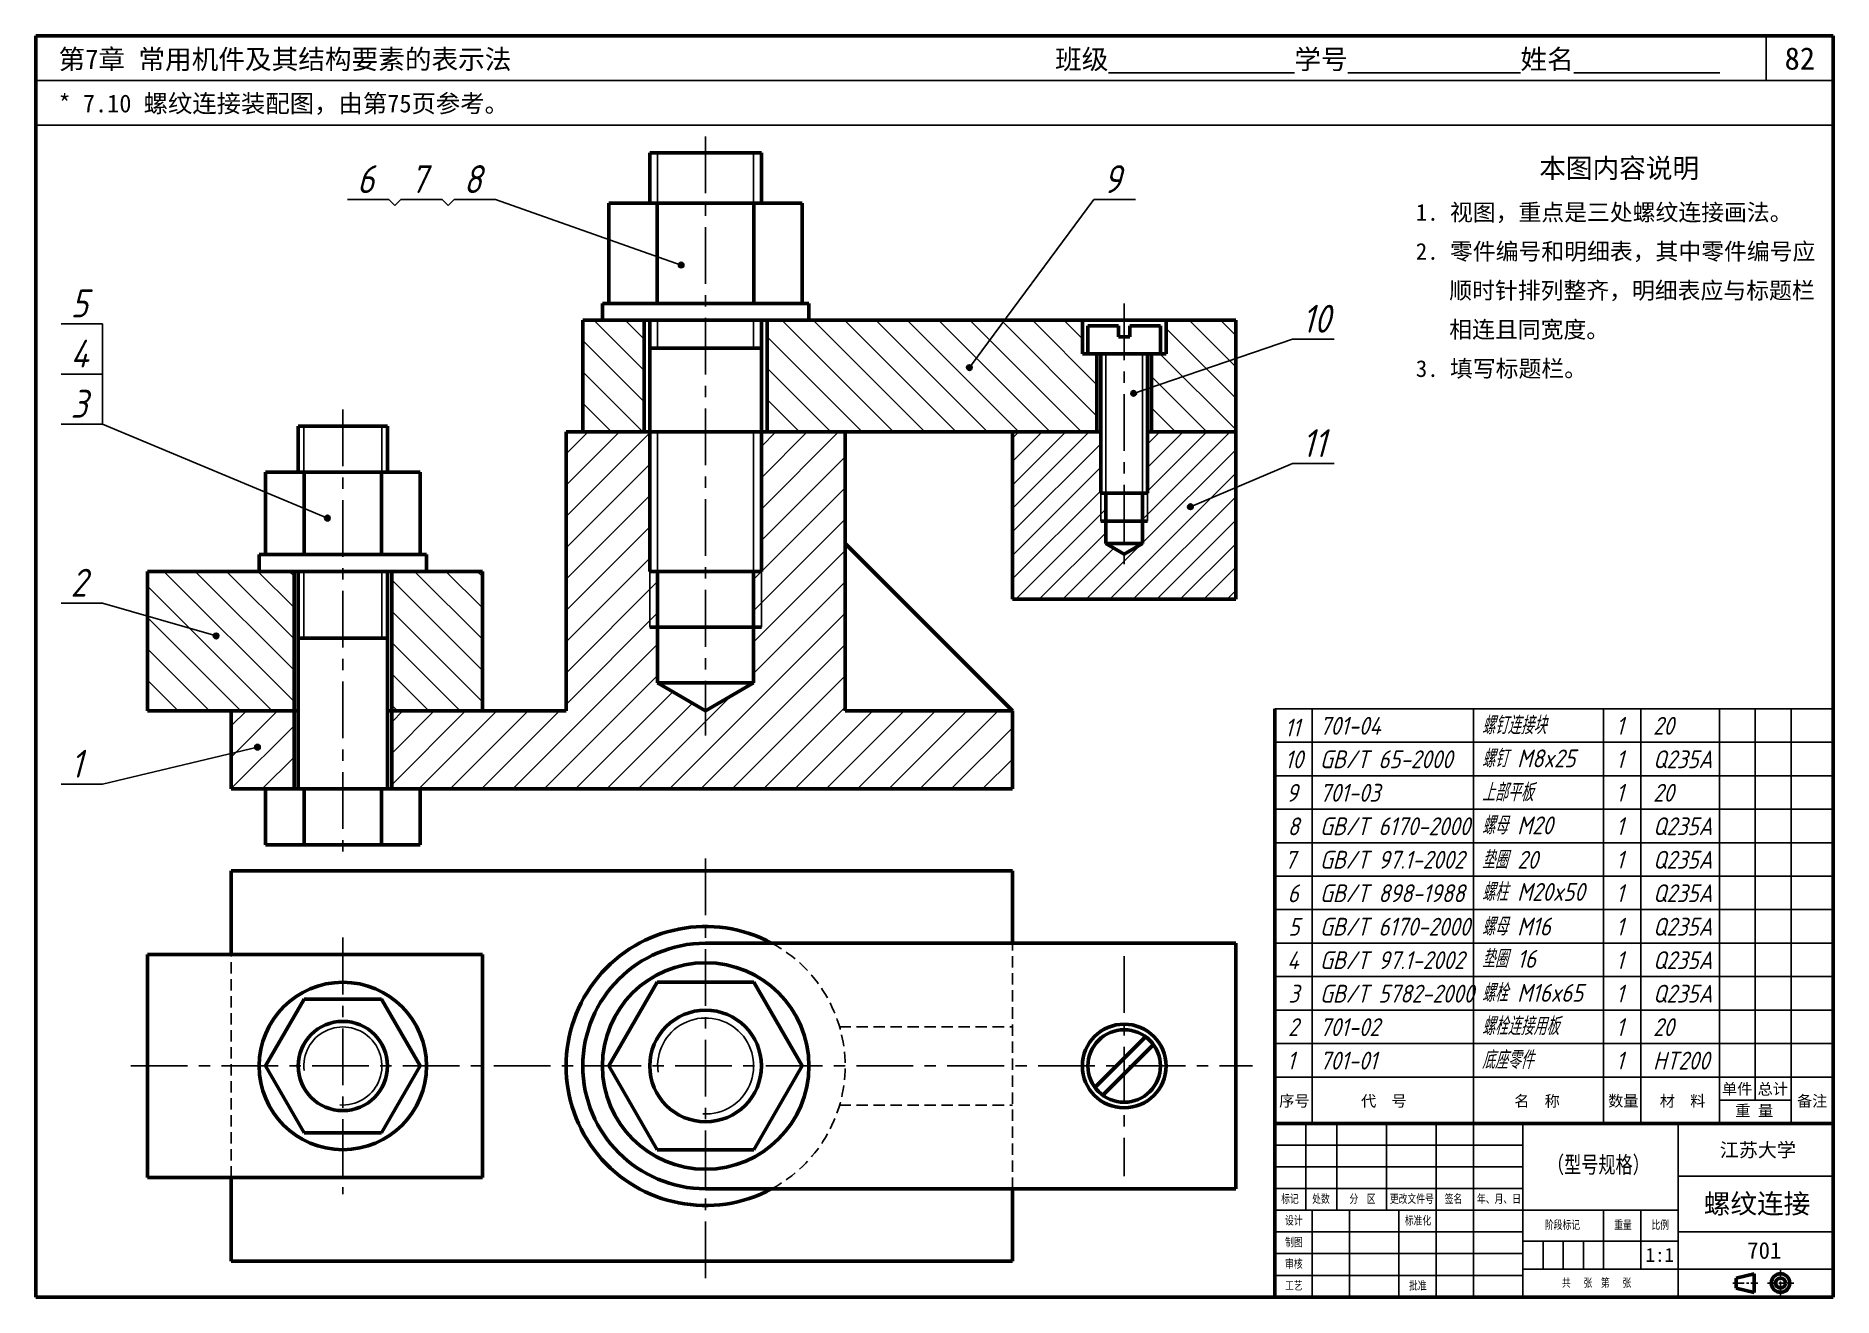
# Model space of a CAD drawing. Header units: millimetres. Extents: x 0 to 322, y 0 to 226.
import ezdxf

# ---------------------------------------------------------------- set-up
doc = ezdxf.new("R2010")
doc.units = ezdxf.units.MM
doc.header["$LTSCALE"] = 0.32
doc.linetypes.add('CENTER', pattern=[50.8, 31.75, -6.35, 6.35, -6.35])
doc.linetypes.add('HIDDEN', pattern=[9.525, 6.35, -3.175])
for name, color, linetype in [('点画线层', 7, 'CENTER'), ('细实线层', 7, 'Continuous'), ('虚线层', 7, 'HIDDEN')]:
    doc.layers.add(name, color=color, linetype=linetype)
doc.layers.add('粗实线层', color=7, linetype='Continuous', lineweight=50)
doc.styles.get("Standard").update_dxf_attribs({"font": 'gbeitc.shx', "height": 4, "bigfont": 'gbcbig.shx'})
doc.styles.add('宋体', font='SimSun.ttf', dxfattribs={"height": 3})

msp = doc.modelspace()

# ---------------------------------------------------------------- hatches: boundary and pattern name
at = {"layer": '细实线层'}
h = msp.add_hatch(color=256, dxfattribs=at)
edge = h.paths.add_edge_path()
edge.add_arc((115.61, 184.94), 0.5, 0, 360)
h = msp.add_hatch(dxfattribs=at)
h.set_pattern_fill('ANSI31', color=256, scale=1.25, angle=90)
h.paths.add_polyline_path([(108.99, 175.05), (97.99, 175.05), (97.99, 155.05), (108.99, 155.05)])
h.paths.add_polyline_path([(190.11, 169.05), (188.49, 169.05), (187.49, 169.05), (187.49, 175.05), (130.99, 175.05), (130.99, 155.05), (139.89, 155.05), (190.11, 155.05)])
h.paths.add_polyline_path([(214.99, 175.05), (202.49, 175.05), (202.49, 169.05), (199.86, 169.05), (199.86, 155.05), (208.59, 155.05), (214.99, 155.05)])
h = msp.add_hatch(color=256, dxfattribs=at)
edge = h.paths.add_edge_path()
edge.add_arc((167.25, 166.56), 0.5, 0, 360)
h = msp.add_hatch(color=256, dxfattribs=at)
edge = h.paths.add_edge_path()
edge.add_arc((196.67, 161.95), 0.5, 0, 360)
h = msp.add_hatch(dxfattribs=at)
h.set_pattern_fill('ANSI31', color=256, scale=1.25)
h.paths.add_polyline_path([(46.24, 105.05), (34.99, 105.05), (34.99, 91.05), (46.24, 91.05)])
h.paths.add_polyline_path([(174.99, 105.05), (144.99, 105.05), (144.99, 155.05), (129.99, 155.05), (129.99, 130.05), (129.99, 120.05), (128.59, 120.05), (128.59, 110.05), (119.99, 105.08), (111.39, 110.05), (111.39, 120.05), (109.99, 120.05), (109.99, 130.05), (109.99, 155.05), (94.99, 155.05), (94.99, 105.05), (63.74, 105.05), (63.74, 91.05), (174.99, 91.05)])
h.paths.add_polyline_path([(111.39, 130.05), (109.99, 130.05), (109.99, 120.05), (111.39, 120.05)], flags=17)
h.paths.add_polyline_path([(129.99, 130.05), (128.59, 130.05), (128.59, 120.05), (129.99, 120.05)], flags=17)
h = msp.add_hatch(dxfattribs=at)
h.set_pattern_fill('ANSI31', color=256, scale=0.9375)
h.paths.add_polyline_path([(191.69, 139.05), (190.81, 139.05), (190.81, 144.05), (190.81, 155.05), (174.99, 155.05), (174.99, 125.05), (214.99, 125.05), (214.99, 155.05), (199.16, 155.05), (199.16, 144.05), (199.16, 139.05), (198.29, 139.05), (198.29, 135.05), (194.99, 133.14), (191.69, 135.05)])
h.paths.add_polyline_path([(191.69, 144.05), (190.81, 144.05), (190.81, 139.05), (191.69, 139.05)], flags=17)
h.paths.add_polyline_path([(199.16, 144.05), (198.29, 144.05), (198.29, 139.05), (199.16, 139.05)], flags=17)
h = msp.add_hatch(color=256, dxfattribs=at)
edge = h.paths.add_edge_path()
edge.add_arc((206.85, 141.63), 0.5, 0, 360)
h = msp.add_hatch(color=256, dxfattribs=at)
edge = h.paths.add_edge_path()
edge.add_arc((52.22, 139.59), 0.5, 0, 360)
h = msp.add_hatch(dxfattribs=at)
h.set_pattern_fill('ANSI31', color=256, scale=1.25, angle=90)
h.set_pattern_definition([(135, (-0.5224, -65.4026), (-2.80633, -2.80633), [])])
h.paths.add_polyline_path([(46.24, 130.05), (19.99, 130.05), (19.99, 105.05), (46.24, 105.05)])
h.paths.add_polyline_path([(79.99, 130.05), (63.74, 130.05), (63.74, 105.05), (79.99, 105.05)])
h = msp.add_hatch(color=256, dxfattribs=at)
edge = h.paths.add_edge_path()
edge.add_arc((32.27, 118.48), 0.5, 0, 360)
h = msp.add_hatch(color=256, dxfattribs=at)
edge = h.paths.add_edge_path()
edge.add_arc((39.7, 98.54), 0.5, 0, 360)

# ---------------------------------------------------------------- linework, layer by layer
at = {"lineweight": 50}
for p, q in [((322, 226), (0, 226)), ((0, 226), (0, 0)), ((322, 0), (322, 226)), ((222, 31.11), (222, 105.43)), ((322, 31.11), (222, 31.11)), ((222, 31.11), (222, 0)), ((0, 0), (322, 0)), ((322, 0), (222, 0))]:
    msp.add_line(p, q, dxfattribs=at)
for p, q in [((310, 218), (310, 226)), ((322, 218), (0, 218)), ((322, 210), (0, 210)), ((322, 105.43), (222, 105.43)), ((322, 99.43), (222, 99.43)), ((322, 93.43), (222, 93.43)), ((322, 87.43), (222, 87.43)), ((322, 81.43), (222, 81.43)), ((322, 75.43), (222, 75.43)), ((322, 69.43), (222, 69.43)), ((322, 63.43), (222, 63.43)), ((322, 57.43), (222, 57.43)), ((322, 51.43), (222, 51.43)), ((322, 45.43), (222, 45.43)), ((322, 39.43), (222, 39.43)), ((314.47, 35.27), (301.68, 35.27)), ((227.56, 31.11), (227.56, 15.56)), ((233.11, 31.11), (233.11, 15.56)), ((242, 31.11), (242, 15.56)), ((250.89, 31.11), (250.89, 0)), ((257.56, 31.11), (257.56, 0)), ((266.44, 31.11), (266.44, 0)), ((294.22, 31.11), (294.22, 0)), ((222, 27.22), (266.44, 27.22)), ((222, 23.33), (266.44, 23.33)), ((222, 19.44), (266.44, 19.44)), ((294.22, 21.67), (322, 21.67)), ((222, 15.56), (294.22, 15.56)), ((228.67, 15.56), (228.67, 0)), ((235.33, 15.56), (235.33, 0)), ((244.22, 15.56), (244.22, 0)), ((280.89, 15.56), (280.89, 5)), ((287.56, 15.56), (287.56, 5)), ((222, 11.67), (266.44, 11.67)), ((266.44, 10), (294.22, 10)), ((270.06, 10), (270.06, 5)), ((273.67, 10), (273.67, 5)), ((277.28, 10), (277.28, 5)), ((294.22, 11.67), (322, 11.67)), ((222, 7.78), (266.44, 7.78)), ((222, 3.89), (266.44, 3.89)), ((266.44, 5), (322, 5)), ((294.22, 5), (300.2, 5)), ((294.22, 5), (300.2, 5))]:
    msp.add_line(p, q)
at = {"layer": '点画线层'}
for p, q in [((119.99, 207.99), (119.99, 100.66)), ((194.99, 178.05), (194.99, 129.81)), ((54.99, 159.07), (54.99, 78.23)), ((119.99, 3.41), (119.99, 79.41)), ((54.99, 64.41), (54.99, 18.41)), ((194.99, 61.07), (194.99, 21.65)), ((194.99, 38.11), (194.99, 44.71)), ((16.99, 41.41), (217.99, 41.41))]:
    msp.add_line(p, q, dxfattribs=at)
at = {"layer": '点画线层', "ltscale": 0.125}
for p, q in [((312.59, 4.83), (312.59, 0.14)), ((310.26, 2.51), (314.96, 2.51))]:
    msp.add_line(p, q, dxfattribs=at)
at = {"layer": '点画线层', "ltscale": 0.2}
msp.add_line((304.04, 2.51), (308.54, 2.51), dxfattribs=at)
at = {"layer": '粗实线层'}
for p, q in [((109.99, 205.05), (129.99, 205.05)), ((109.99, 196.05), (109.99, 205.05)), ((129.99, 196.05), (129.99, 205.05)), ((102.67, 196.05), (137.31, 196.05)), ((102.67, 196.05), (102.67, 178.05)), ((111.33, 196.05), (111.33, 178.05)), ((128.65, 196.05), (128.65, 178.05)), ((137.31, 196.05), (137.31, 178.05)), ((101.49, 178.05), (138.49, 178.05)), ((101.49, 178.05), (101.49, 175.05)), ((138.49, 178.05), (138.49, 175.05)), ((97.99, 175.05), (97.99, 155.05)), ((97.99, 175.05), (214.99, 175.05)), ((108.99, 175.05), (108.99, 155.05)), ((109.99, 130.05), (109.99, 175.05)), ((129.99, 130.05), (129.99, 175.05)), ((130.99, 175.05), (130.99, 155.05)), ((187.49, 175.05), (187.49, 169.05)), ((188.49, 174.05), (188.49, 169.05)), ((193.99, 174.05), (188.49, 174.05)), ((193.99, 174.05), (193.99, 172.05)), ((201.49, 174.05), (195.99, 174.05)), ((195.99, 172.05), (195.99, 174.05)), ((201.49, 169.05), (201.49, 174.05)), ((202.49, 175.05), (202.49, 169.05)), ((214.99, 175.05), (214.99, 125.05)), ((193.99, 172.05), (195.99, 172.05)), ((109.99, 170.05), (129.99, 170.05)), ((187.49, 169.05), (202.49, 169.05)), ((188.49, 169.05), (201.49, 169.05)), ((190.11, 155.05), (190.11, 169.05)), ((190.81, 144.05), (190.81, 169.05)), ((199.16, 144.05), (199.16, 169.05)), ((199.86, 155.05), (199.86, 169.05)), ((46.99, 156.05), (62.99, 156.05)), ((46.99, 156.05), (46.99, 147.85)), ((62.99, 156.05), (62.99, 147.85)), ((94.99, 155.05), (94.99, 105.05)), ((94.99, 155.05), (109.99, 155.05)), ((109.99, 155.05), (129.99, 155.05)), ((129.99, 155.05), (190.81, 155.05)), ((144.99, 155.05), (144.99, 105.05)), ((174.99, 155.05), (174.99, 125.05)), ((199.16, 155.05), (214.99, 155.05)), ((68.85, 147.85), (41.13, 147.85)), ((41.13, 147.85), (41.13, 133.05)), ((48.06, 147.85), (48.06, 133.05)), ((61.92, 147.85), (61.92, 133.05)), ((68.85, 147.85), (68.85, 133.05)), ((190.81, 144.05), (199.16, 144.05)), ((191.69, 144.05), (191.69, 135.05)), ((198.29, 144.05), (198.29, 135.05)), ((190.81, 139.05), (199.16, 139.05)), ((69.99, 133.05), (39.99, 133.05)), ((39.99, 133.05), (39.99, 130.05)), ((69.99, 133.05), (69.99, 130.05)), ((174.99, 105.05), (144.99, 135.05)), ((191.69, 135.05), (198.29, 135.05)), ((191.69, 135.05), (194.99, 133.14)), ((194.99, 133.14), (198.29, 135.05)), ((19.99, 130.05), (19.99, 105.05)), ((79.99, 130.05), (19.99, 130.05)), ((46.24, 130.05), (46.24, 91.05)), ((46.99, 130.05), (46.99, 91.05)), ((62.99, 130.05), (62.99, 91.05)), ((63.74, 130.05), (63.74, 91.05)), ((79.99, 130.05), (79.99, 105.05)), ((109.99, 130.05), (129.99, 130.05)), ((111.39, 130.05), (111.39, 110.05)), ((128.59, 130.05), (128.59, 110.05)), ((174.99, 125.05), (214.99, 125.05)), ((109.99, 120.05), (129.99, 120.05)), ((46.99, 118.05), (62.99, 118.05)), ((111.39, 110.05), (128.59, 110.05)), ((111.39, 110.05), (119.99, 105.08)), ((119.99, 105.08), (128.59, 110.05)), ((46.99, 105.05), (19.99, 105.05)), ((34.99, 105.05), (34.99, 91.05)), ((94.99, 105.05), (62.99, 105.05)), ((174.99, 105.05), (144.99, 105.05)), ((174.99, 91.05), (174.99, 105.05)), ((34.99, 91.05), (174.99, 91.05)), ((41.13, 91.05), (41.13, 81.05)), ((48.06, 91.05), (48.06, 81.05)), ((61.92, 91.05), (61.92, 81.05)), ((68.85, 91.05), (68.85, 81.05)), ((41.13, 81.05), (68.85, 81.05)), ((34.99, 76.41), (34.99, 61.41)), ((34.99, 76.41), (174.99, 76.41)), ((174.99, 63.41), (174.99, 76.41)), ((19.99, 61.41), (19.99, 21.41)), ((79.99, 61.41), (19.99, 61.41)), ((79.99, 61.41), (79.99, 21.41)), ((119.99, 63.41), (214.99, 63.41)), ((214.99, 63.41), (214.99, 19.41)), ((111.33, 56.41), (102.67, 41.41)), ((128.65, 56.41), (111.33, 56.41)), ((137.31, 41.41), (128.65, 56.41)), ((48.06, 53.41), (41.13, 41.41)), ((61.92, 53.41), (48.06, 53.41)), ((68.85, 41.41), (61.92, 53.41)), ((189.74, 37.58), (198.82, 46.66)), ((191.15, 36.17), (200.24, 45.25)), ((41.13, 41.41), (48.06, 29.41)), ((61.92, 29.41), (68.85, 41.41)), ((102.67, 41.41), (111.33, 26.41)), ((128.65, 26.41), (137.31, 41.41)), ((48.06, 29.41), (61.92, 29.41)), ((111.33, 26.41), (128.65, 26.41)), ((79.99, 21.41), (19.99, 21.41)), ((34.99, 21.41), (34.99, 6.41)), ((119.99, 19.41), (214.99, 19.41)), ((174.99, 6.41), (174.99, 19.41)), ((34.99, 6.41), (174.99, 6.41)), ((304.66, 3.4), (307.86, 4.17)), ((304.66, 1.61), (304.66, 3.4)), ((307.86, 0.84), (307.86, 4.17)), ((304.66, 1.61), (307.86, 0.84))]:
    msp.add_line(p, q, dxfattribs=at)
for centre, radius in [((119.99, 41.41), 18.5), ((54.99, 41.41), 15), ((54.99, 41.41), 8), ((119.99, 41.41), 10), ((194.99, 41.41), 7.5), ((194.99, 41.41), 6.5), ((312.59, 2.51), 1.66), ((312.59, 2.51), 0.896)]:
    msp.add_circle(centre, radius, dxfattribs=at)
for radius, start, end in [(25, 61.6424, 298.3576), (22, 90, 270)]:
    msp.add_arc((119.99, 41.41), radius, start, end, dxfattribs=at)
at = {"layer": '细实线层'}
for p, q in [((111.39, 196.05), (111.39, 205.05)), ((128.59, 196.05), (128.59, 205.05)), ((63.24, 196.66), (55.81, 196.66)), ((64.3, 195.6), (63.24, 196.66)), ((65.36, 196.66), (64.3, 195.6)), ((72.79, 196.66), (65.36, 196.66)), ((73.85, 195.6), (72.79, 196.66)), ((74.92, 196.66), (73.85, 195.6)), ((82.35, 196.66), (74.92, 196.66)), ((115.61, 184.94), (82.35, 196.66)), ((189.55, 196.66), (167.25, 166.56)), ((196.99, 196.66), (189.55, 196.66)), ((11.92, 174.4), (4.49, 174.4)), ((11.92, 156.4), (11.92, 174.4)), ((111.39, 170.05), (111.39, 175.05)), ((128.59, 170.05), (128.59, 175.05)), ((187.49, 175.05), (178.52, 175.05)), ((225.16, 171.64), (196.67, 161.95)), ((232.59, 171.64), (225.16, 171.64)), ((191.69, 144.05), (191.69, 169.05)), ((198.29, 144.05), (198.29, 169.05)), ((11.92, 165.4), (4.49, 165.4)), ((11.92, 156.4), (4.49, 156.4)), ((11.92, 156.4), (52.22, 139.59)), ((47.99, 156.05), (47.99, 147.85)), ((61.99, 156.05), (61.99, 147.85)), ((111.39, 130.05), (111.39, 155.05)), ((128.59, 130.05), (128.59, 155.05)), ((129.99, 155.05), (139.89, 155.05)), ((199.69, 155.05), (208.59, 155.05)), ((225.16, 149.36), (206.85, 141.63)), ((232.59, 149.36), (225.16, 149.36)), ((190.81, 144.05), (190.81, 139.05)), ((199.16, 144.05), (199.16, 139.05)), ((47.99, 130.05), (47.99, 118.05)), ((61.99, 130.05), (61.99, 118.05)), ((109.99, 130.05), (109.99, 120.05)), ((129.99, 130.05), (129.99, 120.05)), ((11.92, 124.34), (4.49, 124.34)), ((11.92, 124.34), (32.27, 118.48)), ((144.99, 105.05), (158.2, 105.05)), ((39.7, 98.54), (11.92, 91.89)), ((11.92, 91.89), (4.49, 91.89))]:
    msp.add_line(p, q, dxfattribs=at)
at = {"layer": '细实线层', "color": 0}
for p, q in [((228.67, 31.11), (228.67, 105.43)), ((257.56, 31.11), (257.56, 105.43)), ((280.89, 31.11), (280.89, 105.43)), ((287.56, 31.11), (287.56, 105.43)), ((301.68, 31.11), (301.68, 105.43)), ((308.07, 35.27), (308.07, 105.43)), ((314.47, 31.11), (314.47, 105.43))]:
    msp.add_line(p, q, dxfattribs=at)
at = {"layer": '细实线层'}
for centre in [(115.61, 184.94), (167.25, 166.56), (196.67, 161.95), (206.85, 141.63), (52.22, 139.59), (32.27, 118.48), (39.7, 98.54)]:
    msp.add_circle(centre, 0.5, dxfattribs=at)
for centre, radius, start, end in [((54.99, 41.41), 7, 265.6413, 186.69), ((119.99, 41.41), 8.6, 266.7646, 187.4993)]:
    msp.add_arc(centre, radius, start, end, dxfattribs=at)
at = {"layer": '虚线层'}
for p, q in [((34.99, 21.41), (34.99, 61.41)), ((174.99, 19.41), (174.99, 63.41)), ((143.99, 48.41), (174.99, 48.41)), ((143.99, 34.41), (174.99, 34.41))]:
    msp.add_line(p, q, dxfattribs=at)
msp.add_arc((119.99, 41.41), 25, 298.3576, 61.6424, dxfattribs=at)

# ---------------------------------------------------------------- texts
at = {"style": '宋体'}
for s, height, p in [('第7章 常用机件及其结构要素的表示法', 3.5, (4.05, 220.07)), ('班级%%U              %%U学号%%U             %%U姓名%%U           ', 3.5, (182.61, 220.07)), ('82', 4, (313.32, 219.96)), ('* 7.10 螺纹连接装配图，由第75页参考。', 3.2, (4.05, 212.3)), ('序号', 2, (222.75, 34.16)), ('代  号', 2, (237.43, 34.13)), ('名  称', 2, (264.87, 34.13)), ('数量', 2, (281.69, 34.16)), ('材  料', 2, (290.95, 34.13)), ('单件', 2, (302.09, 36.29)), ('总计', 2, (308.47, 36.29)), ('备注', 2, (315.53, 34.13)), ('重 量', 2, (304.47, 32.42)), ('江苏大学', 2.5, (301.71, 25.12)), ('螺纹连接', 3.5, (298.83, 14.98)), ('701', 3, (306.62, 6.86)), ('1:1', 2.5, (288.41, 6.31))]:
    msp.add_text(s, height=height, dxfattribs=at).set_placement(p)
for s, p in [('11', (223.76, 100.45)), ('701-04', (230.04, 100.77)), ('螺钉连接块', (259.06, 100.86)), ('1', (283.12, 100.77)), ('20', (289.75, 100.77)), ('10', (223.79, 94.75)), ('GB/T 65-2000', (230.04, 94.77)), ('螺钉 M8x25', (259.06, 94.93)), ('1', (283.12, 94.77)), ('Q235A', (289.75, 94.77)), ('9', (224.05, 88.75)), ('701-03', (230.04, 88.77)), ('上部平板', (259.06, 88.84)), ('1', (283.12, 88.77)), ('20', (289.75, 88.77)), ('8', (224.27, 82.75)), ('GB/T 6170-2000', (230.04, 82.77)), ('螺母 M20', (259.06, 82.93)), ('1', (283.12, 82.77)), ('Q235A', (289.75, 82.77)), ('7', (223.76, 76.75)), ('GB/T 97.1-2002', (230.04, 76.77)), ('垫圈 20', (259.06, 76.76)), ('1', (283.12, 76.77)), ('Q235A', (289.75, 76.77)), ('螺柱 M20x50', (259.06, 71)), ('6', (224.27, 70.75)), ('GB/T 898-1988', (230.04, 70.77)), ('1', (283.12, 70.77)), ('Q235A', (289.75, 70.77)), ('5', (224.41, 64.75)), ('GB/T 6170-2000', (230.04, 64.77)), ('螺母 M16', (259.06, 64.8)), ('1', (283.12, 64.77)), ('Q235A', (289.75, 64.77)), ('4', (224.19, 58.75)), ('GB/T 97.1-2002', (230.04, 58.77)), ('垫圈 16', (259.06, 59)), ('1', (283.12, 58.77)), ('Q235A', (289.75, 58.77)), ('3', (224.41, 52.77)), ('GB/T 5782-2000', (230.04, 52.77)), ('螺栓 M16x65', (259.06, 52.91)), ('1', (283.12, 52.77)), ('Q235A', (289.75, 52.77)), ('2', (224.34, 46.77)), ('701-02', (230.04, 46.77)), ('螺栓连接用板', (259.06, 46.95)), ('1', (283.12, 46.77)), ('20', (289.75, 46.77)), ('1', (224.17, 40.77)), ('701-01', (230.04, 40.77)), ('底座零件', (259.06, 40.89)), ('1', (283.12, 40.77)), ('HT200', (289.75, 40.77))]:
    msp.add_text(s, height=3.2, rotation=360).set_placement(p)
at = {"style": '宋体', "width": 0.75}
for s, height, p in [('（型号规格）', 3, (270.75, 22.23)), ('标记', 1.5, (223.11, 16.86)), ('处数', 1.5, (228.66, 16.86)), ('分  区', 1.5, (235.35, 16.86)), ('更改文件号', 1.5, (242.59, 16.86)), ('签名', 1.5, (252.41, 16.86)), ('年、月、日', 1.5, (258.21, 16.86)), ('设计', 1.5, (223.81, 12.98)), ('标准化', 1.5, (245.27, 12.98)), ('阶段标记', 1.5, (270.38, 12.2)), ('重量', 1.5, (282.79, 12.2)), ('比例', 1.5, (289.46, 12.2)), ('制图', 1.5, (223.81, 9.09)), ('审核', 1.5, (223.81, 5.2)), ('共   张  第   张', 1.5, (273.42, 1.82)), ('工艺', 1.5, (223.81, 1.31)), ('批准', 1.5, (246.03, 1.31))]:
    msp.add_text(s, height=height, dxfattribs=at).set_placement(p)
at = {"layer": '细实线层'}
for s, p in [('6', (57.51, 197.84)), ('7', (67.07, 197.84)), ('8', (76.62, 197.84)), ('9', (191.26, 197.84)), ('5', (6.2, 175.57)), ('10', (226.86, 172.82)), ('4', (6.2, 166.57)), ('3', (6.2, 157.57)), ('11', (226.86, 150.53)), ('2', (6.2, 125.51)), ('1', (6.2, 93.07))]:
    msp.add_text(s, height=5, dxfattribs=at).set_placement(p)
at = {"layer": '细实线层', "insert": (247.24, 204.06), "char_height": 3, "width": 73.3387, "attachment_point": 1, "line_spacing_factor": 1.4, "style": '宋体'}
msp.add_mtext('\\pi22.115;{\\H1.1667x;本图内容说明}\\P\\pi0;1. 视图，重点是三处螺纹连接画法。\\P\\pi-6,l6;2. 零件编号和明细表，其中零件编号应顺时针排列整齐，明细表应与标题栏相连且同宽度。\\P\\pi0,l0;3. 填写标题栏。', dxfattribs=at)

doc.saveas('drawing.dxf')
